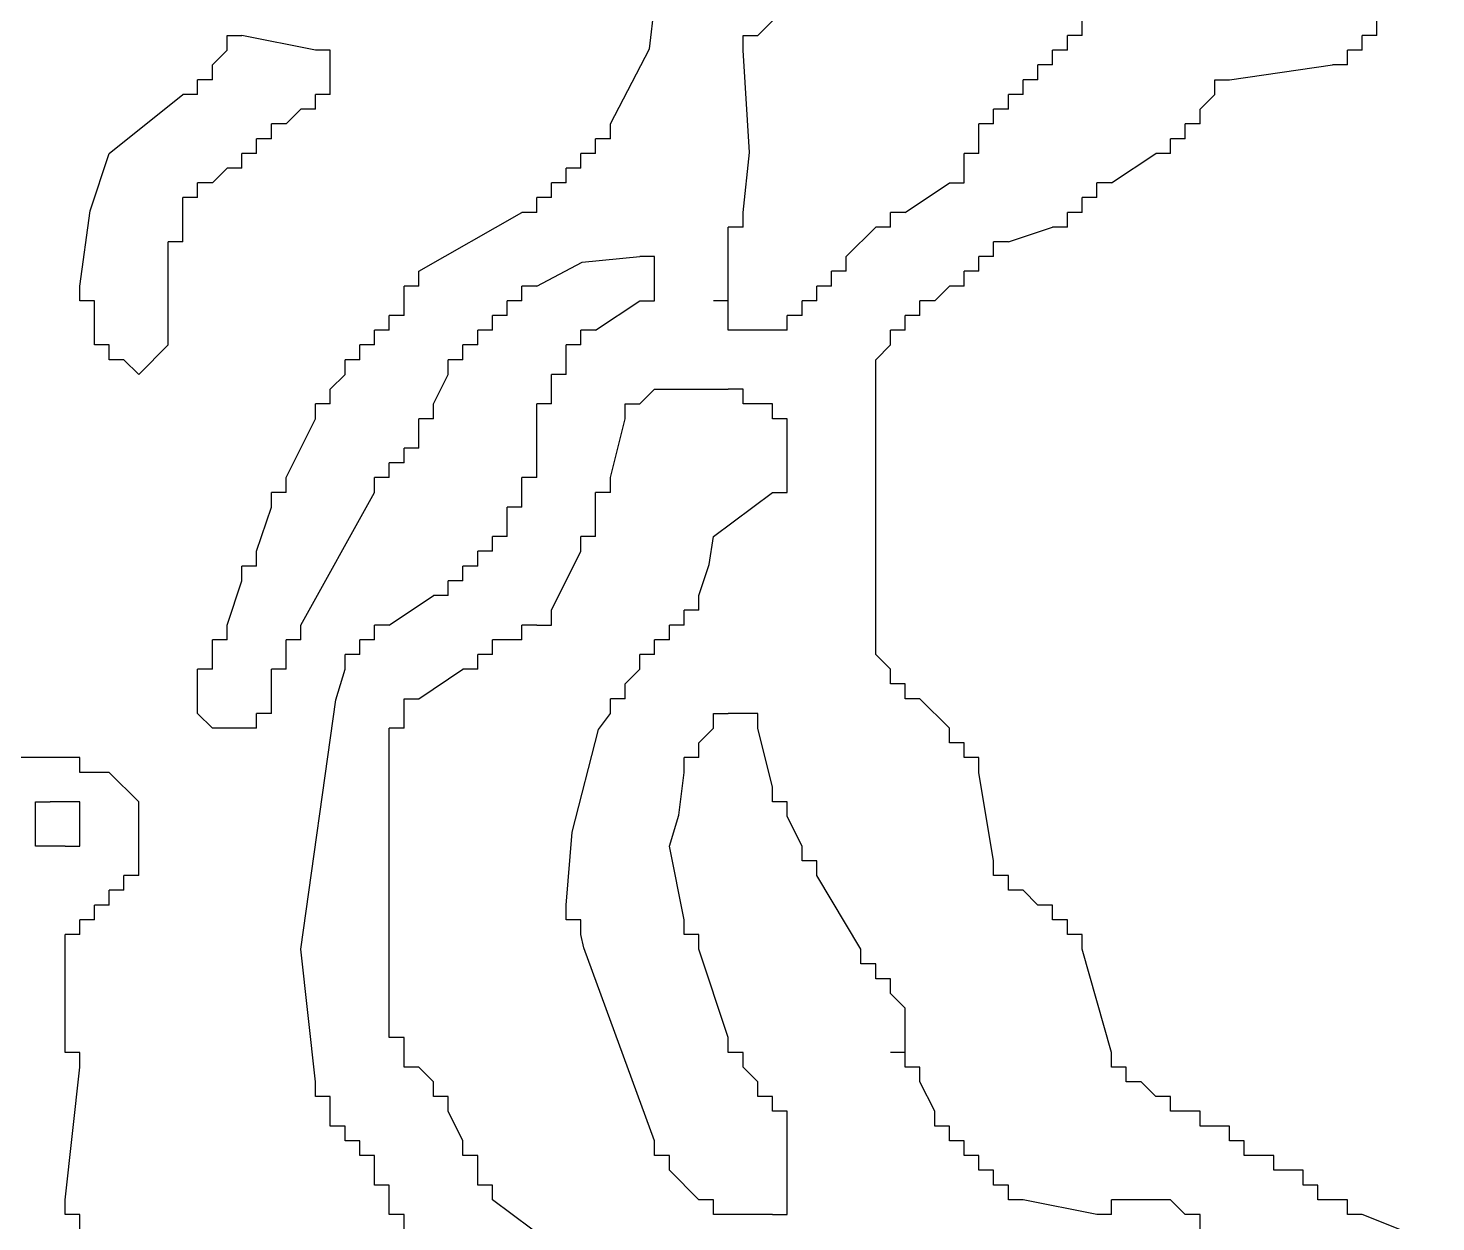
# Model space of a CAD drawing. Header units: metres. Extents: x -4.5 to 4.5, y -4.5 to 4.5.
# Drawn here: x 1.712 to 2.707, y -0.535 to 0.309 of the extents above; entities that cross this region are included whole.
import ezdxf

# ---------------------------------------------------------------- set-up
doc = ezdxf.new("R2010")
doc.units = ezdxf.units.M

msp = doc.modelspace()

# ---------------------------------------------------------------- linework, layer by layer
at = {"layer": '1', "color": 3}
for p, q in [((2.151173, 0.293931), (2.154849, 0.324262)), ((2.227766, 0.303429), (2.238182, 0.313846)), ((2.456932, 0.303429), (2.456932, 0.313846)), ((2.665266, 0.303429), (2.665266, 0.313846)), ((1.852766, 0.293012), (1.852766, 0.303429)), ((1.852766, 0.303429), (1.863182, 0.303429)), ((1.915266, 0.293012), (1.863182, 0.303429)), ((2.217349, 0.293012), (2.217349, 0.303429)), ((2.217349, 0.303429), (2.227766, 0.303429)), ((2.456932, 0.303429), (2.446516, 0.303429)), ((2.446516, 0.293012), (2.446516, 0.303429)), ((2.665266, 0.303429), (2.654849, 0.303429)), ((2.654849, 0.293012), (2.654849, 0.303429)), ((1.842349, 0.282596), (1.852766, 0.293012)), ((1.925682, 0.293012), (1.915266, 0.293012)), ((1.925682, 0.282596), (1.925682, 0.293012)), ((2.123599, 0.240929), (2.151173, 0.293931)), ((2.221836, 0.220657), (2.217349, 0.293012)), ((2.446516, 0.293012), (2.436099, 0.293012)), ((2.436099, 0.282596), (2.436099, 0.293012)), ((2.654849, 0.293012), (2.644432, 0.293012)), ((2.644432, 0.282596), (2.644432, 0.293012)), ((1.842349, 0.272179), (1.842349, 0.282596)), ((1.925682, 0.272179), (1.925682, 0.282596)), ((2.436099, 0.282596), (2.425682, 0.282596)), ((2.425682, 0.272179), (2.425682, 0.282596)), ((2.561099, 0.272179), (2.634016, 0.282596)), ((2.644432, 0.282596), (2.634016, 0.282596)), ((1.842349, 0.272179), (1.831932, 0.272179)), ((1.831932, 0.261762), (1.831932, 0.272179)), ((1.925682, 0.261762), (1.925682, 0.272179)), ((2.425682, 0.272179), (2.415266, 0.272179)), ((2.415266, 0.261762), (2.415266, 0.272179)), ((2.550682, 0.261762), (2.550682, 0.272179)), ((2.550682, 0.272179), (2.561099, 0.272179)), ((1.769432, 0.220096), (1.821516, 0.261762)), ((1.831932, 0.261762), (1.821516, 0.261762)), ((1.925682, 0.261762), (1.915266, 0.261762)), ((1.915266, 0.251346), (1.915266, 0.261762)), ((2.415266, 0.261762), (2.404849, 0.261762)), ((2.404849, 0.251346), (2.404849, 0.261762)), ((2.540266, 0.251346), (2.550682, 0.261762)), ((1.894432, 0.240929), (1.904849, 0.251346)), ((1.915266, 0.251346), (1.904849, 0.251346)), ((2.404849, 0.251346), (2.394432, 0.251346)), ((2.394432, 0.240929), (2.394432, 0.251346)), ((2.540266, 0.240929), (2.540266, 0.251346)), ((1.894432, 0.240929), (1.884016, 0.240929)), ((1.884016, 0.230512), (1.884016, 0.240929)), ((2.123599, 0.230512), (2.123599, 0.240929)), ((2.394432, 0.240929), (2.384016, 0.240929)), ((2.384016, 0.230512), (2.384016, 0.240929)), ((2.540266, 0.240929), (2.529849, 0.240929)), ((2.529849, 0.230512), (2.529849, 0.240929)), ((1.884016, 0.230512), (1.873599, 0.230512)), ((1.873599, 0.220096), (1.873599, 0.230512)), ((2.123599, 0.230512), (2.113182, 0.230512)), ((2.113182, 0.220096), (2.113182, 0.230512)), ((2.384016, 0.220096), (2.384016, 0.230512)), ((2.529849, 0.230512), (2.519432, 0.230512)), ((2.519432, 0.220096), (2.519432, 0.230512)), ((1.755891, 0.179471), (1.769432, 0.220096)), ((1.873599, 0.220096), (1.863182, 0.220096)), ((1.863182, 0.209679), (1.863182, 0.220096)), ((2.113182, 0.220096), (2.102766, 0.220096)), ((2.102766, 0.209679), (2.102766, 0.220096)), ((2.217349, 0.178429), (2.221836, 0.220657)), ((2.384016, 0.220096), (2.373599, 0.220096)), ((2.373599, 0.209679), (2.373599, 0.220096)), ((2.477766, 0.199262), (2.509016, 0.220096)), ((2.519432, 0.220096), (2.509016, 0.220096)), ((1.842349, 0.199262), (1.852766, 0.209679)), ((1.863182, 0.209679), (1.852766, 0.209679)), ((2.102766, 0.209679), (2.092349, 0.209679)), ((2.092349, 0.199262), (2.092349, 0.209679)), ((2.373599, 0.199262), (2.373599, 0.209679)), ((1.842349, 0.199262), (1.831932, 0.199262)), ((1.831932, 0.188846), (1.831932, 0.199262)), ((2.092349, 0.199262), (2.081932, 0.199262)), ((2.081932, 0.188846), (2.081932, 0.199262)), ((2.331932, 0.178429), (2.363182, 0.199262)), ((2.363182, 0.199262), (2.373599, 0.199262)), ((2.477766, 0.199262), (2.467349, 0.199262)), ((2.467349, 0.188846), (2.467349, 0.199262)), ((1.748599, 0.126346), (1.755891, 0.179471)), ((1.831932, 0.188846), (1.821516, 0.188846)), ((1.821516, 0.178429), (1.821516, 0.188846)), ((2.081932, 0.188846), (2.071516, 0.188846)), ((2.071516, 0.178429), (2.071516, 0.188846)), ((2.467349, 0.188846), (2.456932, 0.188846)), ((2.456932, 0.178429), (2.456932, 0.188846)), ((1.821516, 0.168012), (1.821516, 0.178429)), ((1.988182, 0.136762), (2.061099, 0.178429)), ((2.071516, 0.178429), (2.061099, 0.178429)), ((2.217349, 0.168012), (2.217349, 0.178429)), ((2.331932, 0.178429), (2.321516, 0.178429)), ((2.321516, 0.168012), (2.321516, 0.178429)), ((2.456932, 0.178429), (2.446516, 0.178429)), ((2.446516, 0.168012), (2.446516, 0.178429)), ((1.821516, 0.157596), (1.821516, 0.168012)), ((2.217349, 0.168012), (2.206932, 0.168012)), ((2.206932, 0.157596), (2.206932, 0.168012)), ((2.290266, 0.147179), (2.311099, 0.168012)), ((2.321516, 0.168012), (2.311099, 0.168012)), ((2.404849, 0.157596), (2.436099, 0.168012)), ((2.446516, 0.168012), (2.436099, 0.168012)), ((1.821516, 0.157596), (1.811099, 0.157596)), ((1.811099, 0.147179), (1.811099, 0.157596)), ((2.206932, 0.126346), (2.206932, 0.157596)), ((2.404849, 0.157596), (2.394432, 0.157596)), ((2.394432, 0.147179), (2.394432, 0.157596)), ((1.811099, 0.084679), (1.811099, 0.147179)), ((2.071516, 0.126346), (2.103567, 0.143173)), ((2.103567, 0.143173), (2.144432, 0.147179)), ((2.154849, 0.147179), (2.144432, 0.147179)), ((2.154849, 0.136762), (2.154849, 0.147179)), ((2.290266, 0.136762), (2.290266, 0.147179)), ((2.394432, 0.147179), (2.384016, 0.147179)), ((2.384016, 0.136762), (2.384016, 0.147179)), ((1.988182, 0.126346), (1.988182, 0.136762)), ((2.154849, 0.126346), (2.154849, 0.136762)), ((2.290266, 0.136762), (2.279849, 0.136762)), ((2.279849, 0.126346), (2.279849, 0.136762)), ((2.384016, 0.136762), (2.373599, 0.136762)), ((2.373599, 0.126346), (2.373599, 0.136762)), ((1.748599, 0.115929), (1.748599, 0.126346)), ((1.988182, 0.126346), (1.977766, 0.126346)), ((1.977766, 0.115929), (1.977766, 0.126346)), ((2.071516, 0.126346), (2.061099, 0.126346)), ((2.061099, 0.115929), (2.061099, 0.126346)), ((2.154849, 0.115929), (2.154849, 0.126346)), ((2.206932, 0.115929), (2.206932, 0.126346)), ((2.279849, 0.126346), (2.269432, 0.126346)), ((2.269432, 0.115929), (2.269432, 0.126346)), ((2.352766, 0.115929), (2.363182, 0.126346)), ((2.373599, 0.126346), (2.363182, 0.126346)), ((1.759016, 0.115929), (1.748599, 0.115929)), ((1.759016, 0.105512), (1.759016, 0.115929)), ((1.977766, 0.105512), (1.977766, 0.115929)), ((2.061099, 0.115929), (2.050682, 0.115929)), ((2.050682, 0.105512), (2.050682, 0.115929)), ((2.113182, 0.095096), (2.144432, 0.115929)), ((2.144432, 0.115929), (2.154849, 0.115929)), ((2.206932, 0.115929), (2.196516, 0.115929)), ((2.206932, 0.105512), (2.206932, 0.115929)), ((2.269432, 0.115929), (2.259016, 0.115929)), ((2.259016, 0.105512), (2.259016, 0.115929)), ((2.352766, 0.115929), (2.342349, 0.115929)), ((2.342349, 0.105512), (2.342349, 0.115929)), ((1.759016, 0.095096), (1.759016, 0.105512)), ((1.977766, 0.105512), (1.967349, 0.105512)), ((1.967349, 0.095096), (1.967349, 0.105512)), ((2.050682, 0.105512), (2.040266, 0.105512)), ((2.040266, 0.095096), (2.040266, 0.105512)), ((2.206932, 0.095096), (2.206932, 0.105512)), ((2.259016, 0.105512), (2.248599, 0.105512)), ((2.248599, 0.095096), (2.248599, 0.105512)), ((2.342349, 0.105512), (2.331932, 0.105512)), ((2.331932, 0.095096), (2.331932, 0.105512)), ((1.759016, 0.084679), (1.759016, 0.095096)), ((1.967349, 0.095096), (1.956932, 0.095096)), ((1.956932, 0.084679), (1.956932, 0.095096)), ((2.040266, 0.095096), (2.029849, 0.095096)), ((2.029849, 0.084679), (2.029849, 0.095096)), ((2.113182, 0.095096), (2.102766, 0.095096)), ((2.102766, 0.084679), (2.102766, 0.095096)), ((2.217349, 0.095096), (2.206932, 0.095096)), ((2.238182, 0.095096), (2.217349, 0.095096)), ((2.248599, 0.095096), (2.238182, 0.095096)), ((2.331932, 0.095096), (2.321516, 0.095096)), ((2.321516, 0.084679), (2.321516, 0.095096)), ((1.769432, 0.084679), (1.759016, 0.084679)), ((1.769432, 0.074262), (1.769432, 0.084679)), ((1.790266, 0.063846), (1.811099, 0.084679)), ((1.956932, 0.084679), (1.946516, 0.084679)), ((1.946516, 0.074262), (1.946516, 0.084679)), ((2.029849, 0.084679), (2.019432, 0.084679)), ((2.019432, 0.074262), (2.019432, 0.084679)), ((2.102766, 0.084679), (2.092349, 0.084679)), ((2.092349, 0.074262), (2.092349, 0.084679)), ((2.311099, 0.074262), (2.321516, 0.084679)), ((1.779849, 0.074262), (1.769432, 0.074262)), ((1.779849, 0.074262), (1.790266, 0.063846)), ((1.946516, 0.074262), (1.936099, 0.074262)), ((1.936099, 0.063846), (1.936099, 0.074262)), ((2.019432, 0.074262), (2.009016, 0.074262)), ((2.009016, 0.063846), (2.009016, 0.074262)), ((2.092349, 0.063846), (2.092349, 0.074262)), ((2.311099, -0.134071), (2.311099, 0.074262)), ((1.925682, 0.053429), (1.936099, 0.063846)), ((1.998599, 0.043012), (2.009016, 0.063846)), ((2.092349, 0.063846), (2.081932, 0.063846)), ((2.081932, 0.053429), (2.081932, 0.063846)), ((1.925682, 0.043012), (1.925682, 0.053429)), ((2.081932, 0.043012), (2.081932, 0.053429)), ((2.144432, 0.043012), (2.154849, 0.053429)), ((2.154849, 0.053429), (2.206932, 0.053429)), ((2.217349, 0.053429), (2.206932, 0.053429)), ((2.217349, 0.043012), (2.217349, 0.053429)), ((1.925682, 0.043012), (1.915266, 0.043012)), ((1.915266, 0.032596), (1.915266, 0.043012)), ((1.998599, 0.032596), (1.998599, 0.043012)), ((2.081932, 0.043012), (2.071516, 0.043012)), ((2.071516, 0.032596), (2.071516, 0.043012)), ((2.134016, 0.032596), (2.134016, 0.043012)), ((2.134016, 0.043012), (2.144432, 0.043012)), ((2.227766, 0.043012), (2.217349, 0.043012)), ((2.238182, 0.043012), (2.227766, 0.043012)), ((2.238182, 0.032596), (2.238182, 0.043012)), ((1.894432, -0.009071), (1.915266, 0.032596)), ((1.998599, 0.032596), (1.988182, 0.032596)), ((1.988182, 0.022179), (1.988182, 0.032596)), ((2.071516, 0.001346), (2.071516, 0.032596)), ((2.123599, -0.009071), (2.134016, 0.032596)), ((2.248599, 0.032596), (2.238182, 0.032596)), ((2.248599, 0.022179), (2.248599, 0.032596)), ((1.988182, 0.011762), (1.988182, 0.022179)), ((2.248599, -0.009071), (2.248599, 0.022179)), ((1.988182, 0.011762), (1.977766, 0.011762)), ((1.977766, 0.001346), (1.977766, 0.011762)), ((1.977766, 0.001346), (1.967349, 0.001346)), ((1.967349, -0.009071), (1.967349, 0.001346)), ((2.071516, -0.009071), (2.071516, 0.001346)), ((1.894432, -0.019488), (1.894432, -0.009071)), ((1.967349, -0.009071), (1.956932, -0.009071)), ((1.956932, -0.019488), (1.956932, -0.009071)), ((2.071516, -0.009071), (2.061099, -0.009071)), ((2.061099, -0.019488), (2.061099, -0.009071)), ((2.123599, -0.019488), (2.123599, -0.009071)), ((2.248599, -0.019488), (2.248599, -0.009071)), ((1.894432, -0.019488), (1.884016, -0.019488)), ((1.884016, -0.029904), (1.884016, -0.019488)), ((1.904849, -0.113238), (1.956932, -0.019488)), ((2.061099, -0.029904), (2.061099, -0.019488)), ((2.123599, -0.019488), (2.113182, -0.019488)), ((2.113182, -0.029904), (2.113182, -0.019488)), ((2.196516, -0.050738), (2.238182, -0.019488)), ((2.238182, -0.019488), (2.248599, -0.019488)), ((1.873599, -0.061154), (1.884016, -0.029904)), ((2.061099, -0.029904), (2.050682, -0.029904)), ((2.050682, -0.040321), (2.050682, -0.029904)), ((2.113182, -0.040321), (2.113182, -0.029904)), ((2.050682, -0.050738), (2.050682, -0.040321)), ((2.113182, -0.050738), (2.113182, -0.040321)), ((2.050682, -0.050738), (2.040266, -0.050738)), ((2.040266, -0.061154), (2.040266, -0.050738)), ((2.113182, -0.050738), (2.102766, -0.050738)), ((2.102766, -0.061154), (2.102766, -0.050738)), ((2.193391, -0.070529), (2.196516, -0.050738)), ((1.873599, -0.071571), (1.873599, -0.061154)), ((2.040266, -0.061154), (2.029849, -0.061154)), ((2.029849, -0.071571), (2.029849, -0.061154)), ((2.081932, -0.102821), (2.102766, -0.061154)), ((1.873599, -0.071571), (1.863182, -0.071571)), ((1.863182, -0.081988), (1.863182, -0.071571)), ((2.029849, -0.071571), (2.019432, -0.071571)), ((2.019432, -0.081988), (2.019432, -0.071571)), ((2.186099, -0.092404), (2.193391, -0.070529)), ((1.852766, -0.113238), (1.863182, -0.081988)), ((2.019432, -0.081988), (2.009016, -0.081988)), ((2.009016, -0.092404), (2.009016, -0.081988)), ((1.967349, -0.113238), (1.998599, -0.092404)), ((2.009016, -0.092404), (1.998599, -0.092404)), ((2.186099, -0.102821), (2.186099, -0.092404)), ((2.081932, -0.113238), (2.081932, -0.102821)), ((2.186099, -0.102821), (2.175682, -0.102821)), ((2.175682, -0.113238), (2.175682, -0.102821)), ((1.852766, -0.123654), (1.852766, -0.113238)), ((1.904849, -0.123654), (1.904849, -0.113238)), ((1.967349, -0.113238), (1.956932, -0.113238)), ((1.956932, -0.123654), (1.956932, -0.113238)), ((2.071516, -0.113238), (2.061099, -0.113238)), ((2.061099, -0.123654), (2.061099, -0.113238)), ((2.071516, -0.113238), (2.081932, -0.113238)), ((2.175682, -0.113238), (2.165266, -0.113238)), ((2.165266, -0.123654), (2.165266, -0.113238)), ((1.852766, -0.123654), (1.842349, -0.123654)), ((1.842349, -0.134071), (1.842349, -0.123654)), ((1.904849, -0.123654), (1.894432, -0.123654)), ((1.894432, -0.134071), (1.894432, -0.123654)), ((1.956932, -0.123654), (1.946516, -0.123654)), ((1.946516, -0.134071), (1.946516, -0.123654)), ((2.050682, -0.123654), (2.040266, -0.123654)), ((2.040266, -0.134071), (2.040266, -0.123654)), ((2.061099, -0.123654), (2.050682, -0.123654)), ((2.165266, -0.123654), (2.154849, -0.123654)), ((2.154849, -0.134071), (2.154849, -0.123654)), ((1.842349, -0.144488), (1.842349, -0.134071)), ((1.894432, -0.144488), (1.894432, -0.134071)), ((1.946516, -0.134071), (1.936099, -0.134071)), ((1.936099, -0.144488), (1.936099, -0.134071)), ((2.040266, -0.134071), (2.029849, -0.134071)), ((2.029849, -0.144488), (2.029849, -0.134071)), ((2.154849, -0.134071), (2.144432, -0.134071)), ((2.144432, -0.144488), (2.144432, -0.134071)), ((2.321516, -0.144488), (2.311099, -0.134071)), ((1.842349, -0.144488), (1.831932, -0.144488)), ((1.831932, -0.154904), (1.831932, -0.144488)), ((1.894432, -0.144488), (1.884016, -0.144488)), ((1.884016, -0.154904), (1.884016, -0.144488)), ((1.929689, -0.166122), (1.936099, -0.144488)), ((1.988182, -0.165321), (2.019432, -0.144488)), ((2.029849, -0.144488), (2.019432, -0.144488)), ((2.134016, -0.154904), (2.144432, -0.144488)), ((2.321516, -0.154904), (2.321516, -0.144488)), ((1.831932, -0.175738), (1.831932, -0.154904)), ((1.884016, -0.165321), (1.884016, -0.154904)), ((2.134016, -0.165321), (2.134016, -0.154904)), ((2.331932, -0.154904), (2.321516, -0.154904)), ((2.331932, -0.165321), (2.331932, -0.154904)), ((1.884016, -0.175738), (1.884016, -0.165321)), ((1.904849, -0.342404), (1.929689, -0.166122)), ((1.977766, -0.175738), (1.977766, -0.165321)), ((1.977766, -0.165321), (1.988182, -0.165321)), ((2.134016, -0.165321), (2.123599, -0.165321)), ((2.123599, -0.175738), (2.123599, -0.165321)), ((2.342349, -0.165321), (2.331932, -0.165321)), ((2.363182, -0.186154), (2.342349, -0.165321)), ((1.842349, -0.186154), (1.831932, -0.175738)), ((1.884016, -0.175738), (1.873599, -0.175738)), ((1.873599, -0.186154), (1.873599, -0.175738)), ((1.977766, -0.186154), (1.977766, -0.175738)), ((2.115266, -0.187196), (2.123599, -0.175738)), ((2.196516, -0.186154), (2.196516, -0.175738)), ((2.196516, -0.175738), (2.206932, -0.175738)), ((2.217349, -0.175738), (2.206932, -0.175738)), ((2.227766, -0.175738), (2.217349, -0.175738)), ((2.227766, -0.186154), (2.227766, -0.175738)), ((1.863182, -0.186154), (1.842349, -0.186154)), ((1.873599, -0.186154), (1.863182, -0.186154)), ((1.977766, -0.186154), (1.967349, -0.186154)), ((1.967349, -0.196571), (1.967349, -0.186154)), ((2.096572, -0.259775), (2.115266, -0.187196)), ((2.186099, -0.196571), (2.196516, -0.186154)), ((2.238182, -0.227821), (2.227766, -0.186154)), ((2.363182, -0.196571), (2.363182, -0.186154)), ((1.967349, -0.394488), (1.967349, -0.196571)), ((2.186099, -0.206988), (2.186099, -0.196571)), ((2.373599, -0.196571), (2.363182, -0.196571)), ((2.373599, -0.206988), (2.373599, -0.196571)), ((1.738182, -0.206988), (1.706932, -0.206988)), ((1.748599, -0.206988), (1.738182, -0.206988)), ((1.748599, -0.217404), (1.748599, -0.206988)), ((2.186099, -0.206988), (2.175682, -0.206988)), ((2.175682, -0.217404), (2.175682, -0.206988)), ((2.384016, -0.206988), (2.373599, -0.206988)), ((2.384016, -0.217404), (2.384016, -0.206988)), ((1.759016, -0.217404), (1.748599, -0.217404)), ((1.769432, -0.217404), (1.759016, -0.217404)), ((1.790266, -0.238238), (1.769432, -0.217404)), ((2.172006, -0.247735), (2.175682, -0.217404)), ((2.394432, -0.279904), (2.384016, -0.217404)), ((2.238182, -0.238238), (2.238182, -0.227821)), ((1.717349, -0.248654), (1.717349, -0.238238)), ((1.717349, -0.238238), (1.727766, -0.238238)), ((1.738182, -0.238238), (1.727766, -0.238238)), ((1.748599, -0.238238), (1.738182, -0.238238)), ((1.748599, -0.248654), (1.748599, -0.238238)), ((1.790266, -0.279904), (1.790266, -0.238238)), ((2.248599, -0.238238), (2.238182, -0.238238)), ((2.248599, -0.248654), (2.248599, -0.238238)), ((1.717349, -0.259071), (1.717349, -0.248654)), ((1.748599, -0.259071), (1.748599, -0.248654)), ((2.165266, -0.269488), (2.172006, -0.247735)), ((2.259016, -0.269488), (2.248599, -0.248654)), ((1.717349, -0.269488), (1.717349, -0.259071)), ((1.748599, -0.269488), (1.748599, -0.259071)), ((2.092349, -0.311154), (2.096572, -0.259775)), ((1.727766, -0.269488), (1.717349, -0.269488)), ((1.738182, -0.269488), (1.727766, -0.269488)), ((1.738182, -0.269488), (1.748599, -0.269488)), ((2.175682, -0.321571), (2.165266, -0.269488)), ((2.259016, -0.279904), (2.259016, -0.269488)), ((1.790266, -0.290321), (1.790266, -0.279904)), ((2.269432, -0.279904), (2.259016, -0.279904)), ((2.269432, -0.290321), (2.269432, -0.279904)), ((2.394432, -0.290321), (2.394432, -0.279904)), ((1.790266, -0.290321), (1.779849, -0.290321)), ((1.779849, -0.300738), (1.779849, -0.290321)), ((2.300682, -0.342404), (2.269432, -0.290321)), ((2.404849, -0.290321), (2.394432, -0.290321)), ((2.404849, -0.300738), (2.404849, -0.290321)), ((1.779849, -0.300738), (1.769432, -0.300738)), ((1.769432, -0.311154), (1.769432, -0.300738)), ((2.415266, -0.300738), (2.404849, -0.300738)), ((2.425682, -0.311154), (2.415266, -0.300738)), ((1.769432, -0.311154), (1.759016, -0.311154)), ((1.759016, -0.321571), (1.759016, -0.311154)), ((2.092349, -0.321571), (2.092349, -0.311154)), ((2.436099, -0.311154), (2.425682, -0.311154)), ((2.436099, -0.321571), (2.436099, -0.311154)), ((1.759016, -0.321571), (1.748599, -0.321571)), ((1.748599, -0.331988), (1.748599, -0.321571)), ((2.102766, -0.321571), (2.092349, -0.321571)), ((2.102766, -0.331988), (2.102766, -0.321571)), ((2.175682, -0.331988), (2.175682, -0.321571)), ((2.446516, -0.321571), (2.436099, -0.321571)), ((2.446516, -0.331988), (2.446516, -0.321571)), ((1.748599, -0.331988), (1.738182, -0.331988)), ((1.738182, -0.342404), (1.738182, -0.331988)), ((2.104849, -0.341363), (2.102766, -0.331988)), ((2.186099, -0.331988), (2.175682, -0.331988)), ((2.186099, -0.342404), (2.186099, -0.331988)), ((2.456932, -0.331988), (2.446516, -0.331988)), ((2.456932, -0.342404), (2.456932, -0.331988)), ((1.738182, -0.404904), (1.738182, -0.342404)), ((1.915266, -0.436154), (1.904849, -0.342404)), ((2.154849, -0.477821), (2.104849, -0.341363)), ((2.206932, -0.404904), (2.186099, -0.342404)), ((2.300682, -0.352821), (2.300682, -0.342404)), ((2.477766, -0.415321), (2.456932, -0.342404)), ((2.311099, -0.352821), (2.300682, -0.352821)), ((2.311099, -0.363238), (2.311099, -0.352821)), ((2.321516, -0.363238), (2.311099, -0.363238)), ((2.321516, -0.373654), (2.321516, -0.363238)), ((2.331932, -0.384071), (2.321516, -0.373654)), ((2.331932, -0.404904), (2.331932, -0.384071)), ((1.967349, -0.404904), (1.967349, -0.394488)), ((1.738182, -0.415321), (1.738182, -0.404904)), ((1.977766, -0.404904), (1.967349, -0.404904)), ((1.977766, -0.415321), (1.977766, -0.404904)), ((2.206932, -0.415321), (2.206932, -0.404904)), ((2.331932, -0.415321), (2.331932, -0.404904)), ((1.748599, -0.415321), (1.738182, -0.415321)), ((1.748599, -0.425738), (1.748599, -0.415321)), ((1.977766, -0.425738), (1.977766, -0.415321)), ((2.217349, -0.415321), (2.206932, -0.415321)), ((2.217349, -0.425738), (2.217349, -0.415321)), ((2.331932, -0.415321), (2.321516, -0.415321)), ((2.331932, -0.425738), (2.331932, -0.415321)), ((2.477766, -0.425738), (2.477766, -0.415321)), ((1.738182, -0.519488), (1.748599, -0.425738)), ((1.988182, -0.425738), (1.977766, -0.425738)), ((1.998599, -0.436154), (1.988182, -0.425738)), ((2.227766, -0.436154), (2.217349, -0.425738)), ((2.342349, -0.425738), (2.331932, -0.425738)), ((2.342349, -0.436154), (2.342349, -0.425738)), ((2.488182, -0.425738), (2.477766, -0.425738)), ((2.488182, -0.436154), (2.488182, -0.425738)), ((1.915266, -0.446571), (1.915266, -0.436154)), ((1.998599, -0.446571), (1.998599, -0.436154)), ((2.227766, -0.446571), (2.227766, -0.436154)), ((2.352766, -0.456988), (2.342349, -0.436154)), ((2.498599, -0.436154), (2.488182, -0.436154)), ((2.509016, -0.446571), (2.498599, -0.436154)), ((1.925682, -0.446571), (1.915266, -0.446571)), ((1.925682, -0.456988), (1.925682, -0.446571)), ((2.009016, -0.446571), (1.998599, -0.446571)), ((2.009016, -0.456988), (2.009016, -0.446571)), ((2.238182, -0.446571), (2.227766, -0.446571)), ((2.238182, -0.456988), (2.238182, -0.446571)), ((2.519432, -0.446571), (2.509016, -0.446571)), ((2.519432, -0.456988), (2.519432, -0.446571)), ((1.925682, -0.467404), (1.925682, -0.456988)), ((2.019432, -0.477821), (2.009016, -0.456988)), ((2.248599, -0.456988), (2.238182, -0.456988)), ((2.248599, -0.467404), (2.248599, -0.456988)), ((2.352766, -0.467404), (2.352766, -0.456988)), ((2.529849, -0.456988), (2.519432, -0.456988)), ((2.540266, -0.456988), (2.529849, -0.456988)), ((2.540266, -0.467404), (2.540266, -0.456988)), ((1.936099, -0.467404), (1.925682, -0.467404)), ((1.936099, -0.477821), (1.936099, -0.467404)), ((2.248599, -0.519488), (2.248599, -0.467404)), ((2.363182, -0.467404), (2.352766, -0.467404)), ((2.363182, -0.477821), (2.363182, -0.467404)), ((2.550682, -0.467404), (2.540266, -0.467404)), ((2.561099, -0.467404), (2.550682, -0.467404)), ((2.561099, -0.477821), (2.561099, -0.467404)), ((1.946516, -0.477821), (1.936099, -0.477821)), ((1.946516, -0.488238), (1.946516, -0.477821)), ((2.019432, -0.488238), (2.019432, -0.477821)), ((2.154849, -0.488238), (2.154849, -0.477821)), ((2.373599, -0.477821), (2.363182, -0.477821)), ((2.373599, -0.488238), (2.373599, -0.477821)), ((2.571516, -0.477821), (2.561099, -0.477821)), ((2.571516, -0.488238), (2.571516, -0.477821)), ((1.956932, -0.488238), (1.946516, -0.488238)), ((1.956932, -0.498654), (1.956932, -0.488238)), ((2.029849, -0.488238), (2.019432, -0.488238)), ((2.029849, -0.498654), (2.029849, -0.488238)), ((2.165266, -0.488238), (2.154849, -0.488238)), ((2.165266, -0.498654), (2.165266, -0.488238)), ((2.384016, -0.488238), (2.373599, -0.488238)), ((2.384016, -0.498654), (2.384016, -0.488238)), ((2.581932, -0.488238), (2.571516, -0.488238)), ((2.592349, -0.488238), (2.581932, -0.488238)), ((2.592349, -0.498654), (2.592349, -0.488238)), ((1.956932, -0.509071), (1.956932, -0.498654)), ((2.029849, -0.509071), (2.029849, -0.498654)), ((2.186099, -0.519488), (2.165266, -0.498654)), ((2.394432, -0.498654), (2.384016, -0.498654)), ((2.394432, -0.509071), (2.394432, -0.498654)), ((2.602766, -0.498654), (2.592349, -0.498654)), ((2.613182, -0.498654), (2.602766, -0.498654)), ((2.613182, -0.509071), (2.613182, -0.498654)), ((1.967349, -0.509071), (1.956932, -0.509071)), ((1.967349, -0.519488), (1.967349, -0.509071)), ((2.040266, -0.509071), (2.029849, -0.509071)), ((2.040266, -0.519488), (2.040266, -0.509071)), ((2.404849, -0.509071), (2.394432, -0.509071)), ((2.404849, -0.519488), (2.404849, -0.509071)), ((2.623599, -0.509071), (2.613182, -0.509071)), ((2.623599, -0.519488), (2.623599, -0.509071)), ((1.738182, -0.529904), (1.738182, -0.519488)), ((1.967349, -0.529904), (1.967349, -0.519488)), ((2.081932, -0.550738), (2.040266, -0.519488)), ((2.196516, -0.519488), (2.186099, -0.519488)), ((2.196516, -0.529904), (2.196516, -0.519488)), ((2.248599, -0.529904), (2.248599, -0.519488)), ((2.415266, -0.519488), (2.404849, -0.519488)), ((2.467349, -0.529904), (2.415266, -0.519488)), ((2.488182, -0.519488), (2.477766, -0.519488)), ((2.477766, -0.529904), (2.477766, -0.519488)), ((2.519432, -0.519488), (2.488182, -0.519488)), ((2.529849, -0.529904), (2.519432, -0.519488)), ((2.634016, -0.519488), (2.623599, -0.519488)), ((2.644432, -0.519488), (2.634016, -0.519488)), ((2.644432, -0.529904), (2.644432, -0.519488)), ((1.748599, -0.529904), (1.738182, -0.529904)), ((1.748599, -0.540321), (1.748599, -0.529904)), ((1.977766, -0.529904), (1.967349, -0.529904)), ((1.977766, -0.540321), (1.977766, -0.529904)), ((2.206932, -0.529904), (2.196516, -0.529904)), ((2.238182, -0.529904), (2.206932, -0.529904)), ((2.238182, -0.529904), (2.248599, -0.529904)), ((2.477766, -0.529904), (2.467349, -0.529904)), ((2.540266, -0.529904), (2.529849, -0.529904)), ((2.540266, -0.540321), (2.540266, -0.529904)), ((2.654849, -0.529904), (2.644432, -0.529904)), ((2.706932, -0.550738), (2.654849, -0.529904))]:
    msp.add_line(p, q, dxfattribs=at)

doc.saveas('drawing.dxf')
